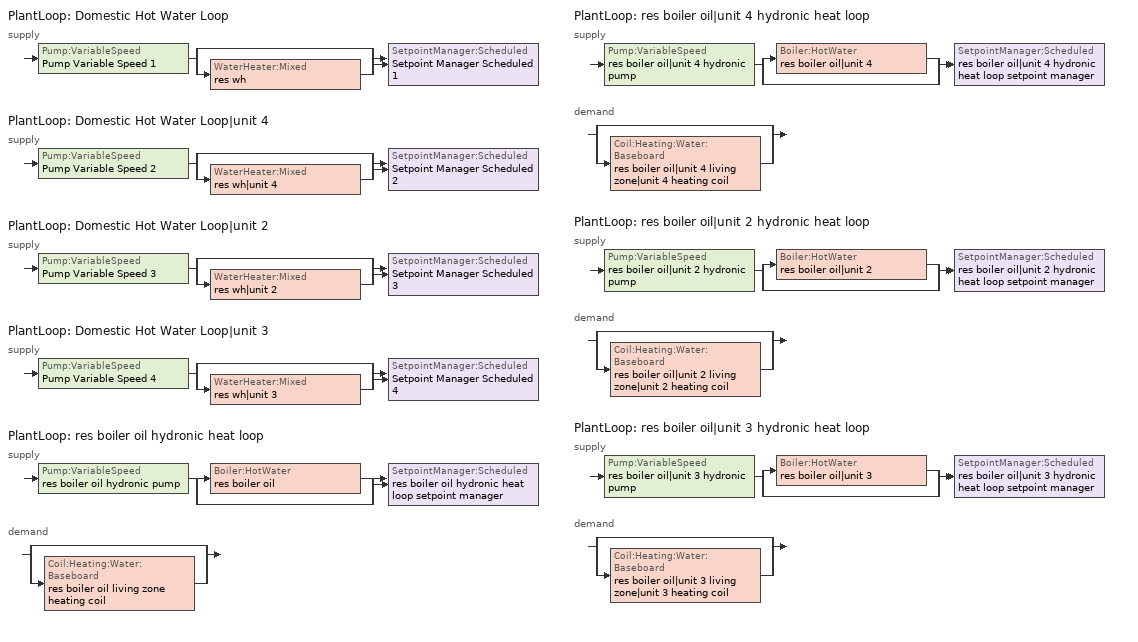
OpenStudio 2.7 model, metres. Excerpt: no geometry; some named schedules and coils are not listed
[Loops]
PlantLoop 'Domestic Hot Water Loop'
 supply: Pump:VariableSpeed 'Pump Variable Speed 1' > split
  | bypass
  | WaterHeater:Mixed 'res wh'
  join > SetpointManager:Scheduled 'Setpoint Manager Scheduled 1'
PlantLoop 'Domestic Hot Water Loop|unit 4'
 supply: Pump:VariableSpeed 'Pump Variable Speed 2' > split
  | bypass
  | WaterHeater:Mixed 'res wh|unit 4'
  join > SetpointManager:Scheduled 'Setpoint Manager Scheduled 2'
PlantLoop 'Domestic Hot Water Loop|unit 2'
 supply: Pump:VariableSpeed 'Pump Variable Speed 3' > split
  | bypass
  | WaterHeater:Mixed 'res wh|unit 2'
  join > SetpointManager:Scheduled 'Setpoint Manager Scheduled 3'
PlantLoop 'Domestic Hot Water Loop|unit 3'
 supply: Pump:VariableSpeed 'Pump Variable Speed 4' > split
  | bypass
  | WaterHeater:Mixed 'res wh|unit 3'
  join > SetpointManager:Scheduled 'Setpoint Manager Scheduled 4'
PlantLoop 'res boiler oil hydronic heat loop'
 supply: Pump:VariableSpeed 'res boiler oil hydronic pump' > split
  | Boiler:HotWater 'res boiler oil'
  | bypass
  join > SetpointManager:Scheduled 'res boiler oil hydronic heat loop setpoint manager'
 demand: split
  | bypass
  | Coil:Heating:Water:Baseboard 'res boiler oil living zone heating coil'
PlantLoop 'res boiler oil|unit 4 hydronic heat loop'
 supply: Pump:VariableSpeed 'res boiler oil|unit 4 hydronic pump' > split
  | Boiler:HotWater 'res boiler oil|unit 4'
  | bypass
  join > SetpointManager:Scheduled 'res boiler oil|unit 4 hydronic heat loop setpoint manager'
 demand: split
  | bypass
  | Coil:Heating:Water:Baseboard 'res boiler oil|unit 4 living zone|unit 4 heating coil'
PlantLoop 'res boiler oil|unit 2 hydronic heat loop'
 supply: Pump:VariableSpeed 'res boiler oil|unit 2 hydronic pump' > split
  | Boiler:HotWater 'res boiler oil|unit 2'
  | bypass
  join > SetpointManager:Scheduled 'res boiler oil|unit 2 hydronic heat loop setpoint manager'
 demand: split
  | bypass
  | Coil:Heating:Water:Baseboard 'res boiler oil|unit 2 living zone|unit 2 heating coil'
PlantLoop 'res boiler oil|unit 3 hydronic heat loop'
 supply: Pump:VariableSpeed 'res boiler oil|unit 3 hydronic pump' > split
  | Boiler:HotWater 'res boiler oil|unit 3'
  | bypass
  join > SetpointManager:Scheduled 'res boiler oil|unit 3 hydronic heat loop setpoint manager'
 demand: split
  | bypass
  | Coil:Heating:Water:Baseboard 'res boiler oil|unit 3 living zone|unit 3 heating coil'
[Sizing:Zone] Zone Cooling Design Supply Air Temperature Input Method=SupplyAirTemperature; Zone Cooling Design Supply Air Temperature {C}=14; Zone Cooling Design Supply Air Temperature Difference {deltaC}=11.11; Zone Heating Design Supply Air Temperature Input Method=SupplyAirTemperature; Zone Heating Design Supply Air Temperature {C}=40; Zone Heating Design Supply Air Temperature Difference {deltaC}=11.11; Zone Cooling Design Supply Air Humidity Ratio {kg-H2O/kg-air}=0.0085; Zone Heating Design Supply Air Humidity Ratio {kg-H2O/kg-air}=0.008; Cooling Design Air Flow Method=DesignDay; Heating Design Air Flow Method=DesignDay; Account for Dedicated Outdoor Air System=No; Dedicated Outdoor Air System Control Strategy=NeutralSupplyAir; Dedicated Outdoor Air Low Setpoint Temperature for Design {C}=autosize; Dedicated Outdoor Air High Setpoint Temperature for Design {C}=autosize
living zone; living zone|unit 2; living zone|unit 3; living zone|unit 4; unfinished basement zone
[Zone equipment]
living zone: res room ac zone ptac, res boiler oil living zone convective water
living zone|unit 2: res room ac|unit 2 zone ptac, res boiler oil|unit 2 living zone|unit 2 convective water
living zone|unit 3: res room ac|unit 3 zone ptac, res boiler oil|unit 3 living zone|unit 3 convective water
living zone|unit 4: res room ac|unit 4 zone ptac, res boiler oil|unit 4 living zone|unit 4 convective water
[PlantLoop] Glycol Concentration=0; Load Distribution Scheme=Optimal
Name | Maximum Loop Flow Rate {m3/s} | Plant Loop Volume {m3} | Fluid Type | Maximum Loop Temperature {C} | Minimum Loop Temperature {C} | Minimum Loop Flow Rate {m3/s}
Domestic Hot Water Loop; Domestic Hot Water Loop|unit 4; Domestic Hot Water Loop|unit 2; Domestic Hot Water Loop|unit 3 | 0.01 | 0.003
res boiler oil hydronic heat loop; res boiler oil|unit 4 hydronic heat loop; res boiler oil|unit 2 hydronic heat loop; res boiler oil|unit 3 hydronic heat loop |  | Autocalculate | Water | 100 | 0 | 0
[Sizing:Plant] Loop Type=Heating; Sizing Option=NonCoincident; Zone Timesteps in Averaging Window=1; Coincident Sizing Factor Mode=None
Name | Design Loop Exit Temperature {C} | Loop Design Temperature Difference {deltaC}
Domestic Hot Water Loop; Domestic Hot Water Loop|unit 4; Domestic Hot Water Loop|unit 2; Domestic Hot Water Loop|unit 3 | 52.6667 | 5.55556
res boiler oil hydronic heat loop; res boiler oil|unit 4 hydronic heat loop; res boiler oil|unit 2 hydronic heat loop; res boiler oil|unit 3 hydronic heat loop | 82.2222 | 11.1111
[Pump:VariableSpeed] Fraction of Motor Inefficiencies to Fluid Stream=0; Coefficient 1 of the Part Load Performance Curve=0; Coefficient 2 of the Part Load Performance Curve=1; Coefficient 3 of the Part Load Performance Curve=0; Coefficient 4 of the Part Load Performance Curve=0; Pump Control Type=Intermittent; Skin Loss Radiative Fraction=0.5; Design Power Sizing Method=PowerPerFlowPerPressure; Design Electric Power per Unit Flow Rate {W/(m3/s)}=348701.1; Design Shaft Power per Unit Flow Rate per Unit Head {W-s/m3-Pa}=1.28205; Design Minimum Flow Rate Fraction=0
Name | Rated Flow Rate {m3/s} | Rated Pump Head {Pa} | Rated Power Consumption {W} | Motor Efficiency
Pump Variable Speed 1; Pump Variable Speed 2; Pump Variable Speed 3; Pump Variable Speed 4 | 0.01 | 1 | 0 | 1
res boiler oil hydronic pump; res boiler oil|unit 4 hydronic pump; res boiler oil|unit 2 hydronic pump; res boiler oil|unit 3 hydronic pump |  | 20000 |  | 0.9
[SetpointManager:Scheduled] Control Variable=Temperature
Name | Schedule
Setpoint Manager Scheduled 1 | dhw temp
Setpoint Manager Scheduled 2 | dhw temp 1
Setpoint Manager Scheduled 3 | dhw temp 2
Setpoint Manager Scheduled 4 | dhw temp 3
res boiler oil hydronic heat loop setpoint manager | res boiler oil hydronic heat supply setpoint
res boiler oil|unit 4 hydronic heat loop setpoint manager | res boiler oil|unit 4 hydronic heat supply setpoint
res boiler oil|unit 2 hydronic heat loop setpoint manager | res boiler oil|unit 2 hydronic heat supply setpoint
res boiler oil|unit 3 hydronic heat loop setpoint manager | res boiler oil|unit 3 hydronic heat supply setpoint
[WaterHeater:Mixed] Tank Volume {m3}=0.107884; Deadband Temperature Difference {deltaC}=2; Maximum Temperature Limit {C}=99; Heater Control Type=Cycle; Heater Maximum Capacity {W}=11722.8; Heater Minimum Capacity {W}=0; Heater Fuel Type=NaturalGas; Heater Thermal Efficiency=0.773298; Off Cycle Parasitic Fuel Consumption Rate {W}=0; Off Cycle Parasitic Fuel Type=Electricity; Off Cycle Parasitic Heat Fraction to Tank=0; On Cycle Parasitic Fuel Consumption Rate {W}=0; On Cycle Parasitic Fuel Type=Electricity; On Cycle Parasitic Heat Fraction to Tank=0; Ambient Temperature Indicator=ThermalZone; Ambient Temperature Thermal Zone=unfinished basement zone; Off Cycle Loss Coefficient to Ambient Temperature {W/K}=4.15693; Off Cycle Loss Fraction to Thermal Zone=0.64; On Cycle Loss Coefficient to Ambient Temperature {W/K}=4.15693; On Cycle Loss Fraction to Thermal Zone=1; Use Side Effectiveness=1; Source Side Effectiveness=1; Use Side Design Flow Rate {m3/s}=autosize; Source Side Design Flow Rate {m3/s}=autosize; Indirect Water Heating Recovery Time {hr}=1.5; Source Side Flow Control Mode=IndirectHeatPrimarySetpoint
Name | Setpoint Temperature Schedule
res wh | WH Setpoint Temp
res wh|unit 4 | WH Setpoint Temp 1
res wh|unit 2 | WH Setpoint Temp 2
res wh|unit 3 | WH Setpoint Temp 3
[Coil:Heating:Electric] Availability Schedule=Always Off Discrete
res room ac always off heating coil; res room ac|unit 4 always off heating coil; res room ac|unit 2 always off heating coil; res room ac|unit 3 always off heating coil
[ZoneHVAC:PackagedTerminalAirConditioner] Availability Schedule=Always On Discrete; Supply Air Flow Rate During Cooling Operation {m3/s}=Autosize; Supply Air Flow Rate During Heating Operation {m3/s}=Autosize; Supply Air Flow Rate When No Cooling or Heating is Needed {m3/s}=Autosize; Outdoor Air Flow Rate During Cooling Operation {m3/s}=Autosize; Outdoor Air Flow Rate During Heating Operation {m3/s}=Autosize; Outdoor Air Flow Rate When No Cooling or Heating is Needed {m3/s}=Autosize; Fan Placement=DrawThrough; Supply Air Fan Operating Mode Schedule=Always Off Discrete
Name | Supply Air Fan | Heating Coil | Cooling Coil
res room ac zone ptac | res room ac living zone clg supply fan | res room ac always off heating coil | res room ac cooling coil
res room ac|unit 4 zone ptac | res room ac|unit 4 living zone|unit 4 clg supply fan | res room ac|unit 4 always off heating coil | res room ac|unit 4 cooling coil
res room ac|unit 2 zone ptac | res room ac|unit 2 living zone|unit 2 clg supply fan | res room ac|unit 2 always off heating coil | res room ac|unit 2 cooling coil
res room ac|unit 3 zone ptac | res room ac|unit 3 living zone|unit 3 clg supply fan | res room ac|unit 3 always off heating coil | res room ac|unit 3 cooling coil
[EnergyManagementSystem:Sensor]
Name | Output Variable or Output Meter Index Key | Output Variable or Output Meter
res_boiler_oil_hydronic_pump_s | res boiler oil hydronic pump | Pump Electric Energy
res_boiler_oil_unit_4_hydronic_pump_s | res boiler oil|unit 4 hydronic pump | Pump Electric Energy
res_boiler_oil_unit_2_hydronic_pump_s | res boiler oil|unit 2 hydronic pump | Pump Electric Energy
res_boiler_oil_unit_3_hydronic_pump_s | res boiler oil|unit 3 hydronic pump | Pump Electric Energy
res_nv_pb_s |  | Site Outdoor Air Barometric Pressure
res_af_vw_s |  | Site Wind Speed
res_nv_wt_s |  | Site Outdoor Air Humidity Ratio
res_af_1_tin_s | living zone | Zone Mean Air Temperature
res_af_1_tt_s | living zone | Zone Outdoor Air Drybulb Temperature
res_nv_1_nva_s | res nv_1 avail schedule | Schedule Value
res_nv_1_sp_s | res nv_1 temp schedule | Schedule Value
res_infil_1_range_sch_s | res mv_1 range exhaust schedule | Schedule Value
res_infil_1_bath_sch_s | res mv_1 bath exhaust schedule | Schedule Value
res_infil_1_wh_sch_s; res_infil_4_wh_sch_s; res_infil_2_wh_sch_s; res_infil_3_wh_sch_s | Always On Discrete | Schedule Value
res_af_4_tin_s | living zone|unit 4 | Zone Mean Air Temperature
res_af_4_tt_s | living zone|unit 4 | Zone Outdoor Air Drybulb Temperature
res_nv_4_nva_s | res nv_4 avail schedule | Schedule Value
res_nv_4_sp_s | res nv_4 temp schedule | Schedule Value
res_infil_4_range_sch_s | res mv_4 range exhaust schedule | Schedule Value
res_infil_4_bath_sch_s | res mv_4 bath exhaust schedule | Schedule Value
res_af_2_tin_s | living zone|unit 2 | Zone Mean Air Temperature
res_af_2_tt_s | living zone|unit 2 | Zone Outdoor Air Drybulb Temperature
res_nv_2_nva_s | res nv_2 avail schedule | Schedule Value
res_nv_2_sp_s | res nv_2 temp schedule | Schedule Value
res_infil_2_range_sch_s | res mv_2 range exhaust schedule | Schedule Value
res_infil_2_bath_sch_s | res mv_2 bath exhaust schedule | Schedule Value
res_af_3_tin_s | living zone|unit 3 | Zone Mean Air Temperature
res_af_3_tt_s | living zone|unit 3 | Zone Outdoor Air Drybulb Temperature
res_nv_3_nva_s | res nv_3 avail schedule | Schedule Value
res_nv_3_sp_s | res nv_3 temp schedule | Schedule Value
res_infil_3_range_sch_s | res mv_3 range exhaust schedule | Schedule Value
res_infil_3_bath_sch_s | res mv_3 bath exhaust schedule | Schedule Value
[Boiler:HotWater] Fuel Type=FuelOil#1; Nominal Capacity {W}=29307.1; Nominal Thermal Efficiency=0.8; Efficiency Curve Temperature Evaluation Variable=LeavingBoiler; Design Water Outlet Temperature {C}=82.2222; Minimum Part Load Ratio=0; Maximum Part Load Ratio=1; Optimum Part Load Ratio=1; Water Outlet Upper Temperature Limit {C}=99.9; Boiler Flow Mode=LeavingSetpointModulated; Parasitic Electric Load {W}=220; Sizing Factor=1
Name | Normalized Boiler Efficiency Curve
res boiler oil | NonCondensingBoilerEff
res boiler oil|unit 4 | NonCondensingBoilerEff 1
res boiler oil|unit 2 | NonCondensingBoilerEff 2
res boiler oil|unit 3 | NonCondensingBoilerEff 3
[Coil:Heating:Water:Baseboard] Heating Design Capacity Method=HeatingDesignCapacity; Heating Design Capacity {W}=29307.1; Heating Design Capacity Per Floor Area {W/m2}=0; Fraction of Autosized Heating Design Capacity=0.8; Convergence Tolerance=0.001
res boiler oil living zone heating coil; res boiler oil|unit 4 living zone|unit 4 heating coil; res boiler oil|unit 2 living zone|unit 2 heating coil; res boiler oil|unit 3 living zone|unit 3 heating coil
[ZoneHVAC:Baseboard:Convective:Water] Availability Schedule=Always On Discrete
Name | Heating Coil
res boiler oil living zone convective water | res boiler oil living zone heating coil
res boiler oil|unit 4 living zone|unit 4 convective water | res boiler oil|unit 4 living zone|unit 4 heating coil
res boiler oil|unit 2 living zone|unit 2 convective water | res boiler oil|unit 2 living zone|unit 2 heating coil
res boiler oil|unit 3 living zone|unit 3 convective water | res boiler oil|unit 3 living zone|unit 3 heating coil
[EnergyManagementSystem:Program]
res_boiler_oil_pumps_program: Set unit_1_pumps_h = res_boiler_oil_hydronic_pump_s
res_boiler_oil|unit_4_pumps_program: Set unit_4_pumps_h = res_boiler_oil_unit_4_hydronic_pump_s
res_boiler_oil|unit_2_pumps_program: Set unit_2_pumps_h = res_boiler_oil_unit_2_hydronic_pump_s
res_boiler_oil|unit_3_pumps_program: Set unit_3_pumps_h = res_boiler_oil_unit_3_hydronic_pump_s
res_nv_1_program: Set Tdiff = res_af_1_tin_s-res_af_1_tt_s; Set dT = (@Abs Tdiff); Set pt = (@RhFnTdbWPb res_af_1_tt_s res_nv_wt_s res_nv_pb_s); Set NVA = 4584.793685048608; Set Cs = 0.00017926040778923255; Set Cw = 8.70903777141566e-05; Set MNV = 0.6292632575999998; Set MHR = 0.0115; Set MRH = 0.7; Set temp1 = (res_nv_1_nva_s*NVA); Set SGNV = temp1*((((Cs*dT)+(Cw*(res_af_vw_s^2)))^0.5)/1000); If (res_nv_wt_s<MHR) && (pt<MRH) && (res_af_1_tin_s>res_nv_1_sp_s); Set temp2 = (res_af_1_tin_s-res_nv_1_sp_s); Set NVadj1 = temp2/(res_af_1_tin_s-res_af_1_tt_s); Set NVadj2 = (@Min NVadj1 1); Set NVadj3 = (@Max NVadj2 0); Set NVadj = SGNV*NVadj3; Set res_nv_1_flow_act = (@Min NVadj MNV); Else; Set res_nv_1_flow_act = 0; EndIf
res_infil_1_program: Set p_m = 0.14; Set p_s = 0.22; Set s_m = 270; Set s_s = 370; Set z_m = 9.99744; Set z_s = 4.8768; Set f_t = (((s_m/z_m)^p_m)*((z_s/s_s)^p_s)); Set Tdiff = res_af_1_tin_s-res_af_1_tt_s; Set dT = @Abs Tdiff; Set c = 0.0228; Set Cs = 0.0749; Set Cw = 0.1406; Set n = 0.67; Set sft = (f_t*0.5); Set temp1 = ((c*Cw)*((sft*res_af_vw_s)^(2*n)))^2; Set Qn = (((c*Cs*(dT^n))^2)+temp1)^0.5; Set Tdiff = res_af_1_tin_s-res_af_1_tt_s; Set dT = @Abs Tdiff; Set QWHV = res_infil_1_wh_sch_s*0.0165; Set Qrange = res_infil_1_range_sch_s*0.0472; Set Qdryer = 0.0; Set Qbath = res_infil_1_bath_sch_s*0.0354; Set QhpwhOut = 0; Set QhpwhIn = 0; Set QductsOut = 0; Set QductsIn = 0; Set Qout = QWHV+Qrange+Qbath+Qdryer+QhpwhOut+QductsOut; Set Qin = QhpwhIn+QductsIn; Set Qu = (@Abs (Qout-Qin)); Set Qb = (@Min Qout Qin); Set faneff_wh = 0.9438948864000002; Set res_infil_1_house_fan_act = (QWHV*300)/faneff_wh*1; Set faneff_sp = 0.4719474432000001; Set res_infil_1_range_fan_act = (Qrange*300)/faneff_sp; Set res_infil_1_bath_fan_act = (Qbath*300)/faneff_sp; Set Q_acctd_for_elsewhere = QhpwhOut+QhpwhIn+QductsOut+QductsIn; Set res_infil_1_flow_act = (((Qu^2)+(Qn^2))^0.5)-Q_acctd_for_elsewhere; Set res_infil_1_flow_act = (@Max res_infil_1_flow_act 0)
res_nv_4_program: Set Tdiff = res_af_4_tin_s-res_af_4_tt_s; Set dT = (@Abs Tdiff); Set pt = (@RhFnTdbWPb res_af_4_tt_s res_nv_wt_s res_nv_pb_s); Set NVA = 4584.793685048651; Set Cs = 0.00017926040778923255; Set Cw = 8.70903777141566e-05; Set MNV = 0.6292632575999891; Set MHR = 0.0115; Set MRH = 0.7; Set temp1 = (res_nv_4_nva_s*NVA); Set SGNV = temp1*((((Cs*dT)+(Cw*(res_af_vw_s^2)))^0.5)/1000); If (res_nv_wt_s<MHR) && (pt<MRH) && (res_af_4_tin_s>res_nv_4_sp_s); Set temp2 = (res_af_4_tin_s-res_nv_4_sp_s); Set NVadj1 = temp2/(res_af_4_tin_s-res_af_4_tt_s); Set NVadj2 = (@Min NVadj1 1); Set NVadj3 = (@Max NVadj2 0); Set NVadj = SGNV*NVadj3; Set res_nv_4_flow_act = (@Min NVadj MNV); Else; Set res_nv_4_flow_act = 0; EndIf
res_infil_4_program: Set p_m = 0.14; Set p_s = 0.22; Set s_m = 270; Set s_s = 370; Set z_m = 9.99744; Set z_s = 4.8768; Set f_t = (((s_m/z_m)^p_m)*((z_s/s_s)^p_s)); Set Tdiff = res_af_4_tin_s-res_af_4_tt_s; Set dT = @Abs Tdiff; Set c = 0.0228; Set Cs = 0.0749; Set Cw = 0.1406; Set n = 0.67; Set sft = (f_t*0.5); Set temp1 = ((c*Cw)*((sft*res_af_vw_s)^(2*n)))^2; Set Qn = (((c*Cs*(dT^n))^2)+temp1)^0.5; Set Tdiff = res_af_4_tin_s-res_af_4_tt_s; Set dT = @Abs Tdiff; Set QWHV = res_infil_4_wh_sch_s*0.0165; Set Qrange = res_infil_4_range_sch_s*0.0472; Set Qdryer = 0.0; Set Qbath = res_infil_4_bath_sch_s*0.0354; Set QhpwhOut = 0; Set QhpwhIn = 0; Set QductsOut = 0; Set QductsIn = 0; Set Qout = QWHV+Qrange+Qbath+Qdryer+QhpwhOut+QductsOut; Set Qin = QhpwhIn+QductsIn; Set Qu = (@Abs (Qout-Qin)); Set Qb = (@Min Qout Qin); Set faneff_wh = 0.9438948864000002; Set res_infil_4_house_fan_act = (QWHV*300)/faneff_wh*1; Set faneff_sp = 0.4719474432000001; Set res_infil_4_range_fan_act = (Qrange*300)/faneff_sp; Set res_infil_4_bath_fan_act = (Qbath*300)/faneff_sp; Set Q_acctd_for_elsewhere = QhpwhOut+QhpwhIn+QductsOut+QductsIn; Set res_infil_4_flow_act = (((Qu^2)+(Qn^2))^0.5)-Q_acctd_for_elsewhere; Set res_infil_4_flow_act = (@Max res_infil_4_flow_act 0)
res_nv_2_program: Set Tdiff = res_af_2_tin_s-res_af_2_tt_s; Set dT = (@Abs Tdiff); Set pt = (@RhFnTdbWPb res_af_2_tt_s res_nv_wt_s res_nv_pb_s); Set NVA = 2337.1686753986064; Set Cs = 0.00017926040778923255; Set Cw = 8.70903777141566e-05; Set MNV = 0.6292632575999998; Set MHR = 0.0115; Set MRH = 0.7; Set temp1 = (res_nv_2_nva_s*NVA); Set SGNV = temp1*((((Cs*dT)+(Cw*(res_af_vw_s^2)))^0.5)/1000); If (res_nv_wt_s<MHR) && (pt<MRH) && (res_af_2_tin_s>res_nv_2_sp_s); Set temp2 = (res_af_2_tin_s-res_nv_2_sp_s); Set NVadj1 = temp2/(res_af_2_tin_s-res_af_2_tt_s); Set NVadj2 = (@Min NVadj1 1); Set NVadj3 = (@Max NVadj2 0); Set NVadj = SGNV*NVadj3; Set res_nv_2_flow_act = (@Min NVadj MNV); Else; Set res_nv_2_flow_act = 0; EndIf
res_infil_2_program: Set p_m = 0.14; Set p_s = 0.22; Set s_m = 270; Set s_s = 370; Set z_m = 9.99744; Set z_s = 4.8768; Set f_t = (((s_m/z_m)^p_m)*((z_s/s_s)^p_s)); Set Tdiff = res_af_2_tin_s-res_af_2_tt_s; Set dT = @Abs Tdiff; Set c = 0.012; Set Cs = 0.0749; Set Cw = 0.1406; Set n = 0.67; Set sft = (f_t*0.5); Set temp1 = ((c*Cw)*((sft*res_af_vw_s)^(2*n)))^2; Set Qn = (((c*Cs*(dT^n))^2)+temp1)^0.5; Set Tdiff = res_af_2_tin_s-res_af_2_tt_s; Set dT = @Abs Tdiff; Set QWHV = res_infil_2_wh_sch_s*0.0165; Set Qrange = res_infil_2_range_sch_s*0.0472; Set Qdryer = 0.0; Set Qbath = res_infil_2_bath_sch_s*0.0354; Set QhpwhOut = 0; Set QhpwhIn = 0; Set QductsOut = 0; Set QductsIn = 0; Set Qout = QWHV+Qrange+Qbath+Qdryer+QhpwhOut+QductsOut; Set Qin = QhpwhIn+QductsIn; Set Qu = (@Abs (Qout-Qin)); Set Qb = (@Min Qout Qin); Set faneff_wh = 0.9438948864000002; Set res_infil_2_house_fan_act = (QWHV*300)/faneff_wh*1; Set faneff_sp = 0.4719474432000001; Set res_infil_2_range_fan_act = (Qrange*300)/faneff_sp; Set res_infil_2_bath_fan_act = (Qbath*300)/faneff_sp; Set Q_acctd_for_elsewhere = QhpwhOut+QhpwhIn+QductsOut+QductsIn; Set res_infil_2_flow_act = (((Qu^2)+(Qn^2))^0.5)-Q_acctd_for_elsewhere; Set res_infil_2_flow_act = (@Max res_infil_2_flow_act 0)
res_nv_3_program: Set Tdiff = res_af_3_tin_s-res_af_3_tt_s; Set dT = (@Abs Tdiff); Set pt = (@RhFnTdbWPb res_af_3_tt_s res_nv_wt_s res_nv_pb_s); Set NVA = 2337.1686753986028; Set Cs = 0.00017926040778923255; Set Cw = 8.70903777141566e-05; Set MNV = 0.6292632576000032; Set MHR = 0.0115; Set MRH = 0.7; Set temp1 = (res_nv_3_nva_s*NVA); Set SGNV = temp1*((((Cs*dT)+(Cw*(res_af_vw_s^2)))^0.5)/1000); If (res_nv_wt_s<MHR) && (pt<MRH) && (res_af_3_tin_s>res_nv_3_sp_s); Set temp2 = (res_af_3_tin_s-res_nv_3_sp_s); Set NVadj1 = temp2/(res_af_3_tin_s-res_af_3_tt_s); Set NVadj2 = (@Min NVadj1 1); Set NVadj3 = (@Max NVadj2 0); Set NVadj = SGNV*NVadj3; Set res_nv_3_flow_act = (@Min NVadj MNV); Else; Set res_nv_3_flow_act = 0; EndIf
res_infil_3_program: Set p_m = 0.14; Set p_s = 0.22; Set s_m = 270; Set s_s = 370; Set z_m = 9.99744; Set z_s = 4.8768; Set f_t = (((s_m/z_m)^p_m)*((z_s/s_s)^p_s)); Set Tdiff = res_af_3_tin_s-res_af_3_tt_s; Set dT = @Abs Tdiff; Set c = 0.012; Set Cs = 0.0749; Set Cw = 0.1406; Set n = 0.67; Set sft = (f_t*0.5); Set temp1 = ((c*Cw)*((sft*res_af_vw_s)^(2*n)))^2; Set Qn = (((c*Cs*(dT^n))^2)+temp1)^0.5; Set Tdiff = res_af_3_tin_s-res_af_3_tt_s; Set dT = @Abs Tdiff; Set QWHV = res_infil_3_wh_sch_s*0.0165; Set Qrange = res_infil_3_range_sch_s*0.0472; Set Qdryer = 0.0; Set Qbath = res_infil_3_bath_sch_s*0.0354; Set QhpwhOut = 0; Set QhpwhIn = 0; Set QductsOut = 0; Set QductsIn = 0; Set Qout = QWHV+Qrange+Qbath+Qdryer+QhpwhOut+QductsOut; Set Qin = QhpwhIn+QductsIn; Set Qu = (@Abs (Qout-Qin)); Set Qb = (@Min Qout Qin); Set faneff_wh = 0.9438948864000002; Set res_infil_3_house_fan_act = (QWHV*300)/faneff_wh*1; Set faneff_sp = 0.4719474432000001; Set res_infil_3_range_fan_act = (Qrange*300)/faneff_sp; Set res_infil_3_bath_fan_act = (Qbath*300)/faneff_sp; Set Q_acctd_for_elsewhere = QhpwhOut+QhpwhIn+QductsOut+QductsIn; Set res_infil_3_flow_act = (((Qu^2)+(Qn^2))^0.5)-Q_acctd_for_elsewhere; Set res_infil_3_flow_act = (@Max res_infil_3_flow_act 0)
[EnergyManagementSystem:OutputVariable] Type of Data in Variable=Summed; Update Frequency=SystemTimestep; Units=J
Name | EMS Variable | EMS Program or Subroutine
res boiler oil htg pump:Pumps:Electricity | unit_1_pumps_h | res_boiler_oil_pumps_program
res boiler oil|unit 4 htg pump:Pumps:Electricity | unit_4_pumps_h | res_boiler_oil|unit_4_pumps_program
res boiler oil|unit 2 htg pump:Pumps:Electricity | unit_2_pumps_h | res_boiler_oil|unit_2_pumps_program
res boiler oil|unit 3 htg pump:Pumps:Electricity | unit_3_pumps_h | res_boiler_oil|unit_3_pumps_program
[EnergyManagementSystem:ProgramCallingManager]
res boiler oil pump program calling manager: EndOfSystemTimestepBeforeHVACReporting; res_boiler_oil_pumps_program
res boiler oil|unit 4 pump program calling manager: EndOfSystemTimestepBeforeHVACReporting; res_boiler_oil|unit_4_pumps_program
res boiler oil|unit 2 pump program calling manager: EndOfSystemTimestepBeforeHVACReporting; res_boiler_oil|unit_2_pumps_program
res boiler oil|unit 3 pump program calling manager: EndOfSystemTimestepBeforeHVACReporting; res_boiler_oil|unit_3_pumps_program
res af_1 program calling manager: BeginTimestepBeforePredictor; res_infil_1_program; res_nv_1_program
res af_4 program calling manager: BeginTimestepBeforePredictor; res_infil_4_program; res_nv_4_program
res af_2 program calling manager: BeginTimestepBeforePredictor; res_infil_2_program; res_nv_2_program
res af_3 program calling manager: BeginTimestepBeforePredictor; res_infil_3_program; res_nv_3_program
[ElectricEquipment:Definition] Design Level Calculation Method=EquipmentLevel; Design Level {W}=0; Fraction Latent=0; Fraction Radiant=0; Fraction Lost=1
res infil_1 house fan; res infil_1 range fan; res infil_1 bath fan; res infil_4 house fan; res infil_4 range fan; res infil_4 bath fan; res infil_2 house fan; res infil_2 range fan; res infil_2 bath fan; res infil_3 house fan; res infil_3 range fan; res infil_3 bath fan
[EnergyManagementSystem:Actuator]
Name | Actuated Component | Actuated Component Type | Actuated Component Control Type
res_nv_1_flow_act | res nv_1 flow | Zone Infiltration | Air Exchange Flow Rate
res_infil_1_house_fan_act | res infil_1 house fan | ElectricEquipment | Electric Power Level
res_infil_1_range_fan_act | res infil_1 range fan | ElectricEquipment | Electric Power Level
res_infil_1_bath_fan_act | res infil_1 bath fan | ElectricEquipment | Electric Power Level
res_infil_1_flow_act | res infil_1 flow | Zone Infiltration | Air Exchange Flow Rate
res_nv_4_flow_act | res nv_4 flow | Zone Infiltration | Air Exchange Flow Rate
res_infil_4_house_fan_act | res infil_4 house fan | ElectricEquipment | Electric Power Level
res_infil_4_range_fan_act | res infil_4 range fan | ElectricEquipment | Electric Power Level
res_infil_4_bath_fan_act | res infil_4 bath fan | ElectricEquipment | Electric Power Level
res_infil_4_flow_act | res infil_4 flow | Zone Infiltration | Air Exchange Flow Rate
res_nv_2_flow_act | res nv_2 flow | Zone Infiltration | Air Exchange Flow Rate
res_infil_2_house_fan_act | res infil_2 house fan | ElectricEquipment | Electric Power Level
res_infil_2_range_fan_act | res infil_2 range fan | ElectricEquipment | Electric Power Level
res_infil_2_bath_fan_act | res infil_2 bath fan | ElectricEquipment | Electric Power Level
res_infil_2_flow_act | res infil_2 flow | Zone Infiltration | Air Exchange Flow Rate
res_nv_3_flow_act | res nv_3 flow | Zone Infiltration | Air Exchange Flow Rate
res_infil_3_house_fan_act | res infil_3 house fan | ElectricEquipment | Electric Power Level
res_infil_3_range_fan_act | res infil_3 range fan | ElectricEquipment | Electric Power Level
res_infil_3_bath_fan_act | res infil_3 bath fan | ElectricEquipment | Electric Power Level
res_infil_3_flow_act | res infil_3 flow | Zone Infiltration | Air Exchange Flow Rate
[Schedule:Ruleset]
Name | Default Day Schedule | Summer Design Day Schedule | Winter Design Day Schedule
res nv_1 temp schedule | Schedule Day 35
res nv_1 avail schedule | Schedule Day 36
res mv_1 range exhaust schedule | Schedule Day 39 | res mv_1 range exhaust schedule summer design | res mv_1 range exhaust schedule winter design
res mv_1 bath exhaust schedule | Schedule Day 40 | res mv_1 bath exhaust schedule summer design | res mv_1 bath exhaust schedule winter design
res nv_4 temp schedule | Schedule Day 41
res nv_4 avail schedule | Schedule Day 42
res mv_4 range exhaust schedule | Schedule Day 45 | res mv_4 range exhaust schedule summer design | res mv_4 range exhaust schedule winter design
res mv_4 bath exhaust schedule | Schedule Day 46 | res mv_4 bath exhaust schedule summer design | res mv_4 bath exhaust schedule winter design
res nv_2 temp schedule | Schedule Day 47
res nv_2 avail schedule | Schedule Day 48
res mv_2 range exhaust schedule | Schedule Day 51 | res mv_2 range exhaust schedule summer design | res mv_2 range exhaust schedule winter design
res mv_2 bath exhaust schedule | Schedule Day 52 | res mv_2 bath exhaust schedule summer design | res mv_2 bath exhaust schedule winter design
res nv_3 temp schedule | Schedule Day 53
res nv_3 avail schedule | Schedule Day 54
res mv_3 range exhaust schedule | Schedule Day 57 | res mv_3 range exhaust schedule summer design | res mv_3 range exhaust schedule winter design
res mv_3 bath exhaust schedule | Schedule Day 58 | res mv_3 bath exhaust schedule summer design | res mv_3 bath exhaust schedule winter design
[Schedule:Day]
Schedule Day 35; Schedule Day 36; Schedule Day 39; res mv_1 range exhaust schedule winter design; Schedule Day 40; res mv_1 bath exhaust schedule winter design; Schedule Day 41; Schedule Day 42; Schedule Day 45; res mv_4 range exhaust schedule winter design; Schedule Day 46; res mv_4 bath exhaust schedule winter design; Schedule Day 47; Schedule Day 48; Schedule Day 51; res mv_2 range exhaust schedule winter design; Schedule Day 52; res mv_2 bath exhaust schedule winter design; Schedule Day 53; Schedule Day 54; Schedule Day 57; res mv_3 range exhaust schedule winter design: 24, 0, 0
res mv_1 range exhaust schedule summer design; res mv_1 bath exhaust schedule summer design; res mv_4 range exhaust schedule summer design; res mv_4 bath exhaust schedule summer design; res mv_2 range exhaust schedule summer design; res mv_2 bath exhaust schedule summer design; res mv_3 range exhaust schedule summer design: 24, 0, 1
[Schedule:Rule] Apply Monday=Yes; Apply Wednesday=Yes; Apply Friday=Yes; Date Specification Type=DateRange; Start Day=1
Name | Schedule Ruleset | Rule Order | Day Schedule | Apply Sunday | Apply Tuesday | Apply Thursday | Apply Saturday | Start Month | End Month | End Day
res nv_1 temp schedule allday ruleset1 | res nv_1 temp schedule | 11 | res nv_1 temp schedule allday1 | Yes | Yes | Yes | Yes | 1 | 1 | 31
res nv_1 temp schedule allday ruleset2 | res nv_1 temp schedule | 10 | res nv_1 temp schedule allday2 | Yes | Yes | Yes | Yes | 2 | 2 | 28
res nv_1 temp schedule allday ruleset3 | res nv_1 temp schedule | 9 | res nv_1 temp schedule allday3 | Yes | Yes | Yes | Yes | 3 | 3 | 31
res nv_1 temp schedule allday ruleset4 | res nv_1 temp schedule | 8 | res nv_1 temp schedule allday4 | Yes | Yes | Yes | Yes | 4 | 4 | 30
res nv_1 temp schedule allday ruleset5 | res nv_1 temp schedule | 7 | res nv_1 temp schedule allday5 | Yes | Yes | Yes | Yes | 5 | 5 | 31
res nv_1 temp schedule allday ruleset6 | res nv_1 temp schedule | 6 | res nv_1 temp schedule allday6 | Yes | Yes | Yes | Yes | 6 | 6 | 30
res nv_1 temp schedule allday ruleset7 | res nv_1 temp schedule | 5 | res nv_1 temp schedule allday7 | Yes | Yes | Yes | Yes | 7 | 7 | 31
res nv_1 temp schedule allday ruleset8 | res nv_1 temp schedule | 4 | res nv_1 temp schedule allday8 | Yes | Yes | Yes | Yes | 8 | 8 | 31
res nv_1 temp schedule allday ruleset9 | res nv_1 temp schedule | 3 | res nv_1 temp schedule allday9 | Yes | Yes | Yes | Yes | 9 | 9 | 30
res nv_1 temp schedule allday ruleset10 | res nv_1 temp schedule | 2 | res nv_1 temp schedule allday10 | Yes | Yes | Yes | Yes | 10 | 10 | 31
res nv_1 temp schedule allday ruleset11 | res nv_1 temp schedule | 1 | res nv_1 temp schedule allday11 | Yes | Yes | Yes | Yes | 11 | 11 | 30
res nv_1 temp schedule allday ruleset12 | res nv_1 temp schedule | 0 | res nv_1 temp schedule allday12 | Yes | Yes | Yes | Yes | 12 | 12 | 31
res nv_1 availability schedule allday ruleset1 on | res nv_1 avail schedule | 11 | res nv_1 availability schedule allday1 on |  |  |  |  | 1 | 1 | 31
res nv_1 availability schedule allday ruleset2 on | res nv_1 avail schedule | 10 | res nv_1 availability schedule allday1 on 1 |  |  |  |  | 2 | 2 | 28
res nv_1 availability schedule allday ruleset3 on | res nv_1 avail schedule | 9 | res nv_1 availability schedule allday1 on 2 |  |  |  |  | 3 | 3 | 31
res nv_1 availability schedule allday ruleset4 on | res nv_1 avail schedule | 8 | res nv_1 availability schedule allday1 on 3 |  |  |  |  | 4 | 4 | 30
res nv_1 availability schedule allday ruleset5 on | res nv_1 avail schedule | 7 | res nv_1 availability schedule allday1 on 4 |  |  |  |  | 5 | 5 | 31
res nv_1 availability schedule allday ruleset6 on | res nv_1 avail schedule | 6 | res nv_1 availability schedule allday1 on 5 |  |  |  |  | 6 | 6 | 30
res nv_1 availability schedule allday ruleset7 on | res nv_1 avail schedule | 5 | res nv_1 availability schedule allday1 on 6 |  |  |  |  | 7 | 7 | 31
res nv_1 availability schedule allday ruleset8 on | res nv_1 avail schedule | 4 | res nv_1 availability schedule allday1 on 7 |  |  |  |  | 8 | 8 | 31
res nv_1 availability schedule allday ruleset9 on | res nv_1 avail schedule | 3 | res nv_1 availability schedule allday1 on 8 |  |  |  |  | 9 | 9 | 30
res nv_1 availability schedule allday ruleset10 on | res nv_1 avail schedule | 2 | res nv_1 availability schedule allday1 on 9 |  |  |  |  | 10 | 10 | 31
res nv_1 availability schedule allday ruleset11 on | res nv_1 avail schedule | 1 | res nv_1 availability schedule allday1 on 10 |  |  |  |  | 11 | 11 | 30
res nv_1 availability schedule allday ruleset12 on | res nv_1 avail schedule | 0 | res nv_1 availability schedule allday1 on 11 |  |  |  |  | 12 | 12 | 31
res mv_1 range exhaust schedule allday ruleset1 | res mv_1 range exhaust schedule | 11 | res mv_1 range exhaust schedule allday1 | Yes | Yes | Yes | Yes | 1 | 1 | 31
res mv_1 range exhaust schedule allday ruleset2 | res mv_1 range exhaust schedule | 10 | res mv_1 range exhaust schedule allday2 | Yes | Yes | Yes | Yes | 2 | 2 | 28
res mv_1 range exhaust schedule allday ruleset3 | res mv_1 range exhaust schedule | 9 | res mv_1 range exhaust schedule allday3 | Yes | Yes | Yes | Yes | 3 | 3 | 31
res mv_1 range exhaust schedule allday ruleset4 | res mv_1 range exhaust schedule | 8 | res mv_1 range exhaust schedule allday4 | Yes | Yes | Yes | Yes | 4 | 4 | 30
res mv_1 range exhaust schedule allday ruleset5 | res mv_1 range exhaust schedule | 7 | res mv_1 range exhaust schedule allday5 | Yes | Yes | Yes | Yes | 5 | 5 | 31
res mv_1 range exhaust schedule allday ruleset6 | res mv_1 range exhaust schedule | 6 | res mv_1 range exhaust schedule allday6 | Yes | Yes | Yes | Yes | 6 | 6 | 30
res mv_1 range exhaust schedule allday ruleset7 | res mv_1 range exhaust schedule | 5 | res mv_1 range exhaust schedule allday7 | Yes | Yes | Yes | Yes | 7 | 7 | 31
res mv_1 range exhaust schedule allday ruleset8 | res mv_1 range exhaust schedule | 4 | res mv_1 range exhaust schedule allday8 | Yes | Yes | Yes | Yes | 8 | 8 | 31
res mv_1 range exhaust schedule allday ruleset9 | res mv_1 range exhaust schedule | 3 | res mv_1 range exhaust schedule allday9 | Yes | Yes | Yes | Yes | 9 | 9 | 30
res mv_1 range exhaust schedule allday ruleset10 | res mv_1 range exhaust schedule | 2 | res mv_1 range exhaust schedule allday10 | Yes | Yes | Yes | Yes | 10 | 10 | 31
res mv_1 range exhaust schedule allday ruleset11 | res mv_1 range exhaust schedule | 1 | res mv_1 range exhaust schedule allday11 | Yes | Yes | Yes | Yes | 11 | 11 | 30
res mv_1 range exhaust schedule allday ruleset12 | res mv_1 range exhaust schedule | 0 | res mv_1 range exhaust schedule allday12 | Yes | Yes | Yes | Yes | 12 | 12 | 31
res mv_1 bath exhaust schedule allday ruleset1 | res mv_1 bath exhaust schedule | 11 | res mv_1 bath exhaust schedule allday1 | Yes | Yes | Yes | Yes | 1 | 1 | 31
res mv_1 bath exhaust schedule allday ruleset2 | res mv_1 bath exhaust schedule | 10 | res mv_1 bath exhaust schedule allday2 | Yes | Yes | Yes | Yes | 2 | 2 | 28
res mv_1 bath exhaust schedule allday ruleset3 | res mv_1 bath exhaust schedule | 9 | res mv_1 bath exhaust schedule allday3 | Yes | Yes | Yes | Yes | 3 | 3 | 31
res mv_1 bath exhaust schedule allday ruleset4 | res mv_1 bath exhaust schedule | 8 | res mv_1 bath exhaust schedule allday4 | Yes | Yes | Yes | Yes | 4 | 4 | 30
res mv_1 bath exhaust schedule allday ruleset5 | res mv_1 bath exhaust schedule | 7 | res mv_1 bath exhaust schedule allday5 | Yes | Yes | Yes | Yes | 5 | 5 | 31
res mv_1 bath exhaust schedule allday ruleset6 | res mv_1 bath exhaust schedule | 6 | res mv_1 bath exhaust schedule allday6 | Yes | Yes | Yes | Yes | 6 | 6 | 30
res mv_1 bath exhaust schedule allday ruleset7 | res mv_1 bath exhaust schedule | 5 | res mv_1 bath exhaust schedule allday7 | Yes | Yes | Yes | Yes | 7 | 7 | 31
res mv_1 bath exhaust schedule allday ruleset8 | res mv_1 bath exhaust schedule | 4 | res mv_1 bath exhaust schedule allday8 | Yes | Yes | Yes | Yes | 8 | 8 | 31
res mv_1 bath exhaust schedule allday ruleset9 | res mv_1 bath exhaust schedule | 3 | res mv_1 bath exhaust schedule allday9 | Yes | Yes | Yes | Yes | 9 | 9 | 30
res mv_1 bath exhaust schedule allday ruleset10 | res mv_1 bath exhaust schedule | 2 | res mv_1 bath exhaust schedule allday10 | Yes | Yes | Yes | Yes | 10 | 10 | 31
res mv_1 bath exhaust schedule allday ruleset11 | res mv_1 bath exhaust schedule | 1 | res mv_1 bath exhaust schedule allday11 | Yes | Yes | Yes | Yes | 11 | 11 | 30
res mv_1 bath exhaust schedule allday ruleset12 | res mv_1 bath exhaust schedule | 0 | res mv_1 bath exhaust schedule allday12 | Yes | Yes | Yes | Yes | 12 | 12 | 31
res nv_4 temp schedule allday ruleset1 | res nv_4 temp schedule | 11 | res nv_4 temp schedule allday1 | Yes | Yes | Yes | Yes | 1 | 1 | 31
res nv_4 temp schedule allday ruleset2 | res nv_4 temp schedule | 10 | res nv_4 temp schedule allday2 | Yes | Yes | Yes | Yes | 2 | 2 | 28
res nv_4 temp schedule allday ruleset3 | res nv_4 temp schedule | 9 | res nv_4 temp schedule allday3 | Yes | Yes | Yes | Yes | 3 | 3 | 31
res nv_4 temp schedule allday ruleset4 | res nv_4 temp schedule | 8 | res nv_4 temp schedule allday4 | Yes | Yes | Yes | Yes | 4 | 4 | 30
res nv_4 temp schedule allday ruleset5 | res nv_4 temp schedule | 7 | res nv_4 temp schedule allday5 | Yes | Yes | Yes | Yes | 5 | 5 | 31
res nv_4 temp schedule allday ruleset6 | res nv_4 temp schedule | 6 | res nv_4 temp schedule allday6 | Yes | Yes | Yes | Yes | 6 | 6 | 30
res nv_4 temp schedule allday ruleset7 | res nv_4 temp schedule | 5 | res nv_4 temp schedule allday7 | Yes | Yes | Yes | Yes | 7 | 7 | 31
res nv_4 temp schedule allday ruleset8 | res nv_4 temp schedule | 4 | res nv_4 temp schedule allday8 | Yes | Yes | Yes | Yes | 8 | 8 | 31
res nv_4 temp schedule allday ruleset9 | res nv_4 temp schedule | 3 | res nv_4 temp schedule allday9 | Yes | Yes | Yes | Yes | 9 | 9 | 30
res nv_4 temp schedule allday ruleset10 | res nv_4 temp schedule | 2 | res nv_4 temp schedule allday10 | Yes | Yes | Yes | Yes | 10 | 10 | 31
res nv_4 temp schedule allday ruleset11 | res nv_4 temp schedule | 1 | res nv_4 temp schedule allday11 | Yes | Yes | Yes | Yes | 11 | 11 | 30
res nv_4 temp schedule allday ruleset12 | res nv_4 temp schedule | 0 | res nv_4 temp schedule allday12 | Yes | Yes | Yes | Yes | 12 | 12 | 31
res nv_4 availability schedule allday ruleset1 on | res nv_4 avail schedule | 11 | res nv_4 availability schedule allday1 on |  |  |  |  | 1 | 1 | 31
res nv_4 availability schedule allday ruleset2 on | res nv_4 avail schedule | 10 | res nv_4 availability schedule allday1 on 1 |  |  |  |  | 2 | 2 | 28
res nv_4 availability schedule allday ruleset3 on | res nv_4 avail schedule | 9 | res nv_4 availability schedule allday1 on 2 |  |  |  |  | 3 | 3 | 31
res nv_4 availability schedule allday ruleset4 on | res nv_4 avail schedule | 8 | res nv_4 availability schedule allday1 on 3 |  |  |  |  | 4 | 4 | 30
res nv_4 availability schedule allday ruleset5 on | res nv_4 avail schedule | 7 | res nv_4 availability schedule allday1 on 4 |  |  |  |  | 5 | 5 | 31
res nv_4 availability schedule allday ruleset6 on | res nv_4 avail schedule | 6 | res nv_4 availability schedule allday1 on 5 |  |  |  |  | 6 | 6 | 30
res nv_4 availability schedule allday ruleset7 on | res nv_4 avail schedule | 5 | res nv_4 availability schedule allday1 on 6 |  |  |  |  | 7 | 7 | 31
res nv_4 availability schedule allday ruleset8 on | res nv_4 avail schedule | 4 | res nv_4 availability schedule allday1 on 7 |  |  |  |  | 8 | 8 | 31
res nv_4 availability schedule allday ruleset9 on | res nv_4 avail schedule | 3 | res nv_4 availability schedule allday1 on 8 |  |  |  |  | 9 | 9 | 30
res nv_4 availability schedule allday ruleset10 on | res nv_4 avail schedule | 2 | res nv_4 availability schedule allday1 on 9 |  |  |  |  | 10 | 10 | 31
res nv_4 availability schedule allday ruleset11 on | res nv_4 avail schedule | 1 | res nv_4 availability schedule allday1 on 10 |  |  |  |  | 11 | 11 | 30
res nv_4 availability schedule allday ruleset12 on | res nv_4 avail schedule | 0 | res nv_4 availability schedule allday1 on 11 |  |  |  |  | 12 | 12 | 31
res mv_4 range exhaust schedule allday ruleset1 | res mv_4 range exhaust schedule | 11 | res mv_4 range exhaust schedule allday1 | Yes | Yes | Yes | Yes | 1 | 1 | 31
res mv_4 range exhaust schedule allday ruleset2 | res mv_4 range exhaust schedule | 10 | res mv_4 range exhaust schedule allday2 | Yes | Yes | Yes | Yes | 2 | 2 | 28
res mv_4 range exhaust schedule allday ruleset3 | res mv_4 range exhaust schedule | 9 | res mv_4 range exhaust schedule allday3 | Yes | Yes | Yes | Yes | 3 | 3 | 31
res mv_4 range exhaust schedule allday ruleset4 | res mv_4 range exhaust schedule | 8 | res mv_4 range exhaust schedule allday4 | Yes | Yes | Yes | Yes | 4 | 4 | 30
res mv_4 range exhaust schedule allday ruleset5 | res mv_4 range exhaust schedule | 7 | res mv_4 range exhaust schedule allday5 | Yes | Yes | Yes | Yes | 5 | 5 | 31
res mv_4 range exhaust schedule allday ruleset6 | res mv_4 range exhaust schedule | 6 | res mv_4 range exhaust schedule allday6 | Yes | Yes | Yes | Yes | 6 | 6 | 30
res mv_4 range exhaust schedule allday ruleset7 | res mv_4 range exhaust schedule | 5 | res mv_4 range exhaust schedule allday7 | Yes | Yes | Yes | Yes | 7 | 7 | 31
res mv_4 range exhaust schedule allday ruleset8 | res mv_4 range exhaust schedule | 4 | res mv_4 range exhaust schedule allday8 | Yes | Yes | Yes | Yes | 8 | 8 | 31
res mv_4 range exhaust schedule allday ruleset9 | res mv_4 range exhaust schedule | 3 | res mv_4 range exhaust schedule allday9 | Yes | Yes | Yes | Yes | 9 | 9 | 30
res mv_4 range exhaust schedule allday ruleset10 | res mv_4 range exhaust schedule | 2 | res mv_4 range exhaust schedule allday10 | Yes | Yes | Yes | Yes | 10 | 10 | 31
res mv_4 range exhaust schedule allday ruleset11 | res mv_4 range exhaust schedule | 1 | res mv_4 range exhaust schedule allday11 | Yes | Yes | Yes | Yes | 11 | 11 | 30
res mv_4 range exhaust schedule allday ruleset12 | res mv_4 range exhaust schedule | 0 | res mv_4 range exhaust schedule allday12 | Yes | Yes | Yes | Yes | 12 | 12 | 31
res mv_4 bath exhaust schedule allday ruleset1 | res mv_4 bath exhaust schedule | 11 | res mv_4 bath exhaust schedule allday1 | Yes | Yes | Yes | Yes | 1 | 1 | 31
res mv_4 bath exhaust schedule allday ruleset2 | res mv_4 bath exhaust schedule | 10 | res mv_4 bath exhaust schedule allday2 | Yes | Yes | Yes | Yes | 2 | 2 | 28
res mv_4 bath exhaust schedule allday ruleset3 | res mv_4 bath exhaust schedule | 9 | res mv_4 bath exhaust schedule allday3 | Yes | Yes | Yes | Yes | 3 | 3 | 31
res mv_4 bath exhaust schedule allday ruleset4 | res mv_4 bath exhaust schedule | 8 | res mv_4 bath exhaust schedule allday4 | Yes | Yes | Yes | Yes | 4 | 4 | 30
res mv_4 bath exhaust schedule allday ruleset5 | res mv_4 bath exhaust schedule | 7 | res mv_4 bath exhaust schedule allday5 | Yes | Yes | Yes | Yes | 5 | 5 | 31
res mv_4 bath exhaust schedule allday ruleset6 | res mv_4 bath exhaust schedule | 6 | res mv_4 bath exhaust schedule allday6 | Yes | Yes | Yes | Yes | 6 | 6 | 30
res mv_4 bath exhaust schedule allday ruleset7 | res mv_4 bath exhaust schedule | 5 | res mv_4 bath exhaust schedule allday7 | Yes | Yes | Yes | Yes | 7 | 7 | 31
res mv_4 bath exhaust schedule allday ruleset8 | res mv_4 bath exhaust schedule | 4 | res mv_4 bath exhaust schedule allday8 | Yes | Yes | Yes | Yes | 8 | 8 | 31
res mv_4 bath exhaust schedule allday ruleset9 | res mv_4 bath exhaust schedule | 3 | res mv_4 bath exhaust schedule allday9 | Yes | Yes | Yes | Yes | 9 | 9 | 30
res mv_4 bath exhaust schedule allday ruleset10 | res mv_4 bath exhaust schedule | 2 | res mv_4 bath exhaust schedule allday10 | Yes | Yes | Yes | Yes | 10 | 10 | 31
res mv_4 bath exhaust schedule allday ruleset11 | res mv_4 bath exhaust schedule | 1 | res mv_4 bath exhaust schedule allday11 | Yes | Yes | Yes | Yes | 11 | 11 | 30
res mv_4 bath exhaust schedule allday ruleset12 | res mv_4 bath exhaust schedule | 0 | res mv_4 bath exhaust schedule allday12 | Yes | Yes | Yes | Yes | 12 | 12 | 31
res nv_2 temp schedule allday ruleset1 | res nv_2 temp schedule | 11 | res nv_2 temp schedule allday1 | Yes | Yes | Yes | Yes | 1 | 1 | 31
res nv_2 temp schedule allday ruleset2 | res nv_2 temp schedule | 10 | res nv_2 temp schedule allday2 | Yes | Yes | Yes | Yes | 2 | 2 | 28
res nv_2 temp schedule allday ruleset3 | res nv_2 temp schedule | 9 | res nv_2 temp schedule allday3 | Yes | Yes | Yes | Yes | 3 | 3 | 31
res nv_2 temp schedule allday ruleset4 | res nv_2 temp schedule | 8 | res nv_2 temp schedule allday4 | Yes | Yes | Yes | Yes | 4 | 4 | 30
res nv_2 temp schedule allday ruleset5 | res nv_2 temp schedule | 7 | res nv_2 temp schedule allday5 | Yes | Yes | Yes | Yes | 5 | 5 | 31
res nv_2 temp schedule allday ruleset6 | res nv_2 temp schedule | 6 | res nv_2 temp schedule allday6 | Yes | Yes | Yes | Yes | 6 | 6 | 30
res nv_2 temp schedule allday ruleset7 | res nv_2 temp schedule | 5 | res nv_2 temp schedule allday7 | Yes | Yes | Yes | Yes | 7 | 7 | 31
res nv_2 temp schedule allday ruleset8 | res nv_2 temp schedule | 4 | res nv_2 temp schedule allday8 | Yes | Yes | Yes | Yes | 8 | 8 | 31
res nv_2 temp schedule allday ruleset9 | res nv_2 temp schedule | 3 | res nv_2 temp schedule allday9 | Yes | Yes | Yes | Yes | 9 | 9 | 30
res nv_2 temp schedule allday ruleset10 | res nv_2 temp schedule | 2 | res nv_2 temp schedule allday10 | Yes | Yes | Yes | Yes | 10 | 10 | 31
res nv_2 temp schedule allday ruleset11 | res nv_2 temp schedule | 1 | res nv_2 temp schedule allday11 | Yes | Yes | Yes | Yes | 11 | 11 | 30
res nv_2 temp schedule allday ruleset12 | res nv_2 temp schedule | 0 | res nv_2 temp schedule allday12 | Yes | Yes | Yes | Yes | 12 | 12 | 31
res nv_2 availability schedule allday ruleset1 on | res nv_2 avail schedule | 11 | res nv_2 availability schedule allday1 on |  |  |  |  | 1 | 1 | 31
res nv_2 availability schedule allday ruleset2 on | res nv_2 avail schedule | 10 | res nv_2 availability schedule allday1 on 1 |  |  |  |  | 2 | 2 | 28
res nv_2 availability schedule allday ruleset3 on | res nv_2 avail schedule | 9 | res nv_2 availability schedule allday1 on 2 |  |  |  |  | 3 | 3 | 31
res nv_2 availability schedule allday ruleset4 on | res nv_2 avail schedule | 8 | res nv_2 availability schedule allday1 on 3 |  |  |  |  | 4 | 4 | 30
res nv_2 availability schedule allday ruleset5 on | res nv_2 avail schedule | 7 | res nv_2 availability schedule allday1 on 4 |  |  |  |  | 5 | 5 | 31
res nv_2 availability schedule allday ruleset6 on | res nv_2 avail schedule | 6 | res nv_2 availability schedule allday1 on 5 |  |  |  |  | 6 | 6 | 30
res nv_2 availability schedule allday ruleset7 on | res nv_2 avail schedule | 5 | res nv_2 availability schedule allday1 on 6 |  |  |  |  | 7 | 7 | 31
res nv_2 availability schedule allday ruleset8 on | res nv_2 avail schedule | 4 | res nv_2 availability schedule allday1 on 7 |  |  |  |  | 8 | 8 | 31
res nv_2 availability schedule allday ruleset9 on | res nv_2 avail schedule | 3 | res nv_2 availability schedule allday1 on 8 |  |  |  |  | 9 | 9 | 30
res nv_2 availability schedule allday ruleset10 on | res nv_2 avail schedule | 2 | res nv_2 availability schedule allday1 on 9 |  |  |  |  | 10 | 10 | 31
res nv_2 availability schedule allday ruleset11 on | res nv_2 avail schedule | 1 | res nv_2 availability schedule allday1 on 10 |  |  |  |  | 11 | 11 | 30
res nv_2 availability schedule allday ruleset12 on | res nv_2 avail schedule | 0 | res nv_2 availability schedule allday1 on 11 |  |  |  |  | 12 | 12 | 31
res mv_2 range exhaust schedule allday ruleset1 | res mv_2 range exhaust schedule | 11 | res mv_2 range exhaust schedule allday1 | Yes | Yes | Yes | Yes | 1 | 1 | 31
res mv_2 range exhaust schedule allday ruleset2 | res mv_2 range exhaust schedule | 10 | res mv_2 range exhaust schedule allday2 | Yes | Yes | Yes | Yes | 2 | 2 | 28
res mv_2 range exhaust schedule allday ruleset3 | res mv_2 range exhaust schedule | 9 | res mv_2 range exhaust schedule allday3 | Yes | Yes | Yes | Yes | 3 | 3 | 31
res mv_2 range exhaust schedule allday ruleset4 | res mv_2 range exhaust schedule | 8 | res mv_2 range exhaust schedule allday4 | Yes | Yes | Yes | Yes | 4 | 4 | 30
res mv_2 range exhaust schedule allday ruleset5 | res mv_2 range exhaust schedule | 7 | res mv_2 range exhaust schedule allday5 | Yes | Yes | Yes | Yes | 5 | 5 | 31
res mv_2 range exhaust schedule allday ruleset6 | res mv_2 range exhaust schedule | 6 | res mv_2 range exhaust schedule allday6 | Yes | Yes | Yes | Yes | 6 | 6 | 30
res mv_2 range exhaust schedule allday ruleset7 | res mv_2 range exhaust schedule | 5 | res mv_2 range exhaust schedule allday7 | Yes | Yes | Yes | Yes | 7 | 7 | 31
res mv_2 range exhaust schedule allday ruleset8 | res mv_2 range exhaust schedule | 4 | res mv_2 range exhaust schedule allday8 | Yes | Yes | Yes | Yes | 8 | 8 | 31
res mv_2 range exhaust schedule allday ruleset9 | res mv_2 range exhaust schedule | 3 | res mv_2 range exhaust schedule allday9 | Yes | Yes | Yes | Yes | 9 | 9 | 30
res mv_2 range exhaust schedule allday ruleset10 | res mv_2 range exhaust schedule | 2 | res mv_2 range exhaust schedule allday10 | Yes | Yes | Yes | Yes | 10 | 10 | 31
res mv_2 range exhaust schedule allday ruleset11 | res mv_2 range exhaust schedule | 1 | res mv_2 range exhaust schedule allday11 | Yes | Yes | Yes | Yes | 11 | 11 | 30
res mv_2 range exhaust schedule allday ruleset12 | res mv_2 range exhaust schedule | 0 | res mv_2 range exhaust schedule allday12 | Yes | Yes | Yes | Yes | 12 | 12 | 31
res mv_2 bath exhaust schedule allday ruleset1 | res mv_2 bath exhaust schedule | 11 | res mv_2 bath exhaust schedule allday1 | Yes | Yes | Yes | Yes | 1 | 1 | 31
res mv_2 bath exhaust schedule allday ruleset2 | res mv_2 bath exhaust schedule | 10 | res mv_2 bath exhaust schedule allday2 | Yes | Yes | Yes | Yes | 2 | 2 | 28
res mv_2 bath exhaust schedule allday ruleset3 | res mv_2 bath exhaust schedule | 9 | res mv_2 bath exhaust schedule allday3 | Yes | Yes | Yes | Yes | 3 | 3 | 31
res mv_2 bath exhaust schedule allday ruleset4 | res mv_2 bath exhaust schedule | 8 | res mv_2 bath exhaust schedule allday4 | Yes | Yes | Yes | Yes | 4 | 4 | 30
res mv_2 bath exhaust schedule allday ruleset5 | res mv_2 bath exhaust schedule | 7 | res mv_2 bath exhaust schedule allday5 | Yes | Yes | Yes | Yes | 5 | 5 | 31
res mv_2 bath exhaust schedule allday ruleset6 | res mv_2 bath exhaust schedule | 6 | res mv_2 bath exhaust schedule allday6 | Yes | Yes | Yes | Yes | 6 | 6 | 30
res mv_2 bath exhaust schedule allday ruleset7 | res mv_2 bath exhaust schedule | 5 | res mv_2 bath exhaust schedule allday7 | Yes | Yes | Yes | Yes | 7 | 7 | 31
res mv_2 bath exhaust schedule allday ruleset8 | res mv_2 bath exhaust schedule | 4 | res mv_2 bath exhaust schedule allday8 | Yes | Yes | Yes | Yes | 8 | 8 | 31
res mv_2 bath exhaust schedule allday ruleset9 | res mv_2 bath exhaust schedule | 3 | res mv_2 bath exhaust schedule allday9 | Yes | Yes | Yes | Yes | 9 | 9 | 30
res mv_2 bath exhaust schedule allday ruleset10 | res mv_2 bath exhaust schedule | 2 | res mv_2 bath exhaust schedule allday10 | Yes | Yes | Yes | Yes | 10 | 10 | 31
res mv_2 bath exhaust schedule allday ruleset11 | res mv_2 bath exhaust schedule | 1 | res mv_2 bath exhaust schedule allday11 | Yes | Yes | Yes | Yes | 11 | 11 | 30
res mv_2 bath exhaust schedule allday ruleset12 | res mv_2 bath exhaust schedule | 0 | res mv_2 bath exhaust schedule allday12 | Yes | Yes | Yes | Yes | 12 | 12 | 31
res nv_3 temp schedule allday ruleset1 | res nv_3 temp schedule | 11 | res nv_3 temp schedule allday1 | Yes | Yes | Yes | Yes | 1 | 1 | 31
res nv_3 temp schedule allday ruleset2 | res nv_3 temp schedule | 10 | res nv_3 temp schedule allday2 | Yes | Yes | Yes | Yes | 2 | 2 | 28
res nv_3 temp schedule allday ruleset3 | res nv_3 temp schedule | 9 | res nv_3 temp schedule allday3 | Yes | Yes | Yes | Yes | 3 | 3 | 31
res nv_3 temp schedule allday ruleset4 | res nv_3 temp schedule | 8 | res nv_3 temp schedule allday4 | Yes | Yes | Yes | Yes | 4 | 4 | 30
res nv_3 temp schedule allday ruleset5 | res nv_3 temp schedule | 7 | res nv_3 temp schedule allday5 | Yes | Yes | Yes | Yes | 5 | 5 | 31
res nv_3 temp schedule allday ruleset6 | res nv_3 temp schedule | 6 | res nv_3 temp schedule allday6 | Yes | Yes | Yes | Yes | 6 | 6 | 30
res nv_3 temp schedule allday ruleset7 | res nv_3 temp schedule | 5 | res nv_3 temp schedule allday7 | Yes | Yes | Yes | Yes | 7 | 7 | 31
res nv_3 temp schedule allday ruleset8 | res nv_3 temp schedule | 4 | res nv_3 temp schedule allday8 | Yes | Yes | Yes | Yes | 8 | 8 | 31
res nv_3 temp schedule allday ruleset9 | res nv_3 temp schedule | 3 | res nv_3 temp schedule allday9 | Yes | Yes | Yes | Yes | 9 | 9 | 30
res nv_3 temp schedule allday ruleset10 | res nv_3 temp schedule | 2 | res nv_3 temp schedule allday10 | Yes | Yes | Yes | Yes | 10 | 10 | 31
res nv_3 temp schedule allday ruleset11 | res nv_3 temp schedule | 1 | res nv_3 temp schedule allday11 | Yes | Yes | Yes | Yes | 11 | 11 | 30
res nv_3 temp schedule allday ruleset12 | res nv_3 temp schedule | 0 | res nv_3 temp schedule allday12 | Yes | Yes | Yes | Yes | 12 | 12 | 31
res nv_3 availability schedule allday ruleset1 on | res nv_3 avail schedule | 11 | res nv_3 availability schedule allday1 on |  |  |  |  | 1 | 1 | 31
res nv_3 availability schedule allday ruleset2 on | res nv_3 avail schedule | 10 | res nv_3 availability schedule allday1 on 1 |  |  |  |  | 2 | 2 | 28
res nv_3 availability schedule allday ruleset3 on | res nv_3 avail schedule | 9 | res nv_3 availability schedule allday1 on 2 |  |  |  |  | 3 | 3 | 31
res nv_3 availability schedule allday ruleset4 on | res nv_3 avail schedule | 8 | res nv_3 availability schedule allday1 on 3 |  |  |  |  | 4 | 4 | 30
res nv_3 availability schedule allday ruleset5 on | res nv_3 avail schedule | 7 | res nv_3 availability schedule allday1 on 4 |  |  |  |  | 5 | 5 | 31
res nv_3 availability schedule allday ruleset6 on | res nv_3 avail schedule | 6 | res nv_3 availability schedule allday1 on 5 |  |  |  |  | 6 | 6 | 30
res nv_3 availability schedule allday ruleset7 on | res nv_3 avail schedule | 5 | res nv_3 availability schedule allday1 on 6 |  |  |  |  | 7 | 7 | 31
res nv_3 availability schedule allday ruleset8 on | res nv_3 avail schedule | 4 | res nv_3 availability schedule allday1 on 7 |  |  |  |  | 8 | 8 | 31
res nv_3 availability schedule allday ruleset9 on | res nv_3 avail schedule | 3 | res nv_3 availability schedule allday1 on 8 |  |  |  |  | 9 | 9 | 30
res nv_3 availability schedule allday ruleset10 on | res nv_3 avail schedule | 2 | res nv_3 availability schedule allday1 on 9 |  |  |  |  | 10 | 10 | 31
res nv_3 availability schedule allday ruleset11 on | res nv_3 avail schedule | 1 | res nv_3 availability schedule allday1 on 10 |  |  |  |  | 11 | 11 | 30
res nv_3 availability schedule allday ruleset12 on | res nv_3 avail schedule | 0 | res nv_3 availability schedule allday1 on 11 |  |  |  |  | 12 | 12 | 31
res mv_3 range exhaust schedule allday ruleset1 | res mv_3 range exhaust schedule | 11 | res mv_3 range exhaust schedule allday1 | Yes | Yes | Yes | Yes | 1 | 1 | 31
res mv_3 range exhaust schedule allday ruleset2 | res mv_3 range exhaust schedule | 10 | res mv_3 range exhaust schedule allday2 | Yes | Yes | Yes | Yes | 2 | 2 | 28
res mv_3 range exhaust schedule allday ruleset3 | res mv_3 range exhaust schedule | 9 | res mv_3 range exhaust schedule allday3 | Yes | Yes | Yes | Yes | 3 | 3 | 31
res mv_3 range exhaust schedule allday ruleset4 | res mv_3 range exhaust schedule | 8 | res mv_3 range exhaust schedule allday4 | Yes | Yes | Yes | Yes | 4 | 4 | 30
res mv_3 range exhaust schedule allday ruleset5 | res mv_3 range exhaust schedule | 7 | res mv_3 range exhaust schedule allday5 | Yes | Yes | Yes | Yes | 5 | 5 | 31
res mv_3 range exhaust schedule allday ruleset6 | res mv_3 range exhaust schedule | 6 | res mv_3 range exhaust schedule allday6 | Yes | Yes | Yes | Yes | 6 | 6 | 30
res mv_3 range exhaust schedule allday ruleset7 | res mv_3 range exhaust schedule | 5 | res mv_3 range exhaust schedule allday7 | Yes | Yes | Yes | Yes | 7 | 7 | 31
res mv_3 range exhaust schedule allday ruleset8 | res mv_3 range exhaust schedule | 4 | res mv_3 range exhaust schedule allday8 | Yes | Yes | Yes | Yes | 8 | 8 | 31
[Schedule:Constant]
Name | Value
dhw temp; WH Setpoint Temp; dhw temp 1; WH Setpoint Temp 1; dhw temp 2; WH Setpoint Temp 2; dhw temp 3; WH Setpoint Temp 3 | 52.6667
Always On Discrete | 1
Always Off Discrete | 0
res boiler oil hydronic heat supply setpoint; res boiler oil|unit 4 hydronic heat supply setpoint; res boiler oil|unit 2 hydronic heat supply setpoint; res boiler oil|unit 3 hydronic heat supply setpoint | 82.2222
[Curve:Bicubic] Coefficient1 Constant=1.11172; Coefficient2 x=0.0786141; Coefficient3 x**2=-0.400426; Coefficient4 y=0; Coefficient5 y**2=-0.000156783; Coefficient6 x*y=0.0093846; Coefficient7 x**3=0.234258; Coefficient8 y**3=1.32927e-06; Coefficient9 x**2*y=-0.0044467; Coefficient10 x*y**2=-1.22498e-05; Minimum Value of x=0.1; Maximum Value of x=1; Minimum Value of y=20; Maximum Value of y=80
NonCondensingBoilerEff; NonCondensingBoilerEff 1; NonCondensingBoilerEff 2; NonCondensingBoilerEff 3
